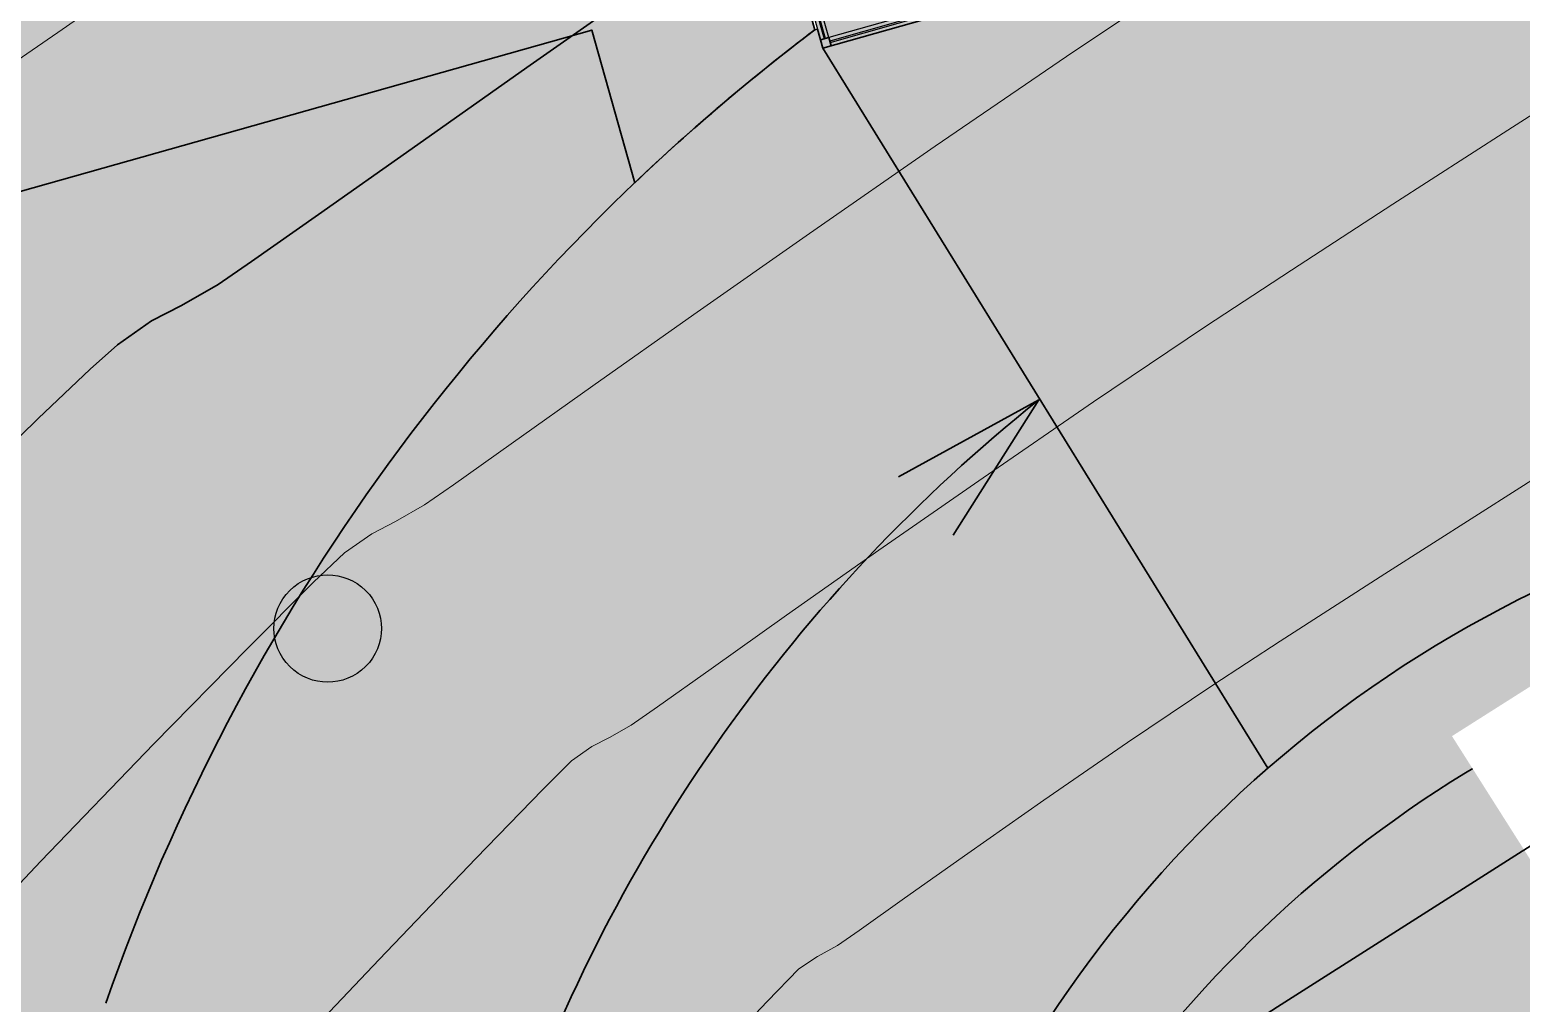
# Model space of a CAD drawing. Header units: millimetres. Extents: x 474337 to 1180020, y 4124662 to 4776603.
# Drawn here: x 779724 to 790137, y 4415351 to 4422147 of the extents above; entities that cross this region are included whole.
import ezdxf

# ---------------------------------------------------------------- set-up
doc = ezdxf.new("R2010")
doc.units = ezdxf.units.MM
for name, color, linetype in [('(031) Горизонтали', 42, 'Continuous'), ('(038) Деревья', 7, 'Continuous'), ('A_Windows', 160, 'Continuous')]:
    doc.layers.add(name, color=color, linetype=linetype)
doc.layers.add('(032) Горизонтали утолщенные', color=32, linetype='Continuous', lineweight=30)

# ---------------------------------------------------------------- blocks, each defined once
blk = doc.blocks.new('d')
at = {"layer": '(038) Деревья'}
blk.add_ellipse((0, 0), major_axis=(0.2651650429449621, 0.2651650429449621), ratio=0.9999999999999488, start_param=5.497787143782112, end_param=11.7809724509617, dxfattribs=at)
blk = doc.blocks.new('*U94')
at = {"color": 7, "lineweight": 30}
for points in [[(0, 60), (60, 60), (60, 0), (0, 0)], [(1059.999999999946, 60), (999.9999999999463, 60), (999.9999999999463, 0), (1059.999999999946, 0)]]:
    blk.add_lwpolyline(points, close=True, dxfattribs=at)
at = {"color": 4, "lineweight": 25}
for points in [[(60, 60), (999.9999999999463, 60), (999.9999999999463, 0), (60, 0)], [(60, 35), (999.9999999999463, 35), (999.9999999999463, 25), (60, 25)]]:
    blk.add_lwpolyline(points, close=True, dxfattribs=at)
blk = doc.blocks.new('*U93')
at = {"color": 7, "lineweight": 30}
for points in [[(0, 60), (60, 60), (60, 0), (0, 0)], [(860.0000000001836, 60), (800.0000000001836, 60), (800.0000000001836, 0), (860.0000000001836, 0)]]:
    blk.add_lwpolyline(points, close=True, dxfattribs=at)
at = {"color": 4, "lineweight": 25}
for points in [[(60, 60), (800.0000000001836, 60), (800.0000000001836, 0), (60, 0)], [(60, 35), (800.0000000001836, 35), (800.0000000001836, 25), (60, 25)]]:
    blk.add_lwpolyline(points, close=True, dxfattribs=at)
blk = doc.blocks.new('dfgfdgf')
at = {"lineweight": 30}
h = blk.add_hatch(color=72, dxfattribs=at)
h.dxf.hatch_style = 1
edge = h.paths.add_edge_path()
edge.add_arc((3364347.868700321, -546961.4192233712), 200.0000000000607, 162.5755143917512, 325.2910676832906)
edge.add_arc((3371975.572315874, -551175.9528081203), 8515.637559116889, 100.14538592167929, 151.2137245904884, ccw=False)
edge.add_line((3370475.572315875, -542793.4661222827), (3370475.572315875, -541893.4661222824))
edge.add_arc((3371975.572315874, -550275.9528081203), 8515.637559117113, 100.1453859216792, 156.655296960517)
edge = h.paths.add_edge_path()
edge.add_arc((3379603.275933755, -546961.4192243892), 199.9999999999229, 214.7089279981038, 377.4244807700362)
edge.add_arc((3371975.572315875, -550275.9528081215), 8515.63755911804, 23.34470291396872, 79.85461407831897)
edge.add_line((3373475.572315874, -541893.4661222823), (3373475.572315875, -542793.4661222827))
edge.add_arc((3371975.572315873, -551175.9528081222), 8515.637559119128, 28.786275496856774, 79.85461407830729, ccw=False)
for p, q in [((3368338.32574992, -542576.1787558055), (3366715.572316141, -536893.4934484978)), ((3367499.927786737, -539665.6505295916), (3366409.674894814, -539917.1714745912, 13.30600000009872)), ((3367499.927786737, -539665.6505295916), (3366667.023017074, -540412.7675209597, 13.30600000009872))]:
    blk.add_line(p, q, dxfattribs=at)
at = {"lineweight": 35, "elevation": 13.30600000009872}
blk.add_lwpolyline([(3364157.046211329, -546901.5295106074, 0.8594948242187794), (3364512.279756588, -547075.3007608537, -0.2265903704825125), (3370475.572315875, -542793.4661222827), (3370475.572315875, -541893.4661222824, 0.2516925351590766)], format="xyb", close=True, dxfattribs=at)
at = {"lineweight": 30}
for radius, start in [(14515.63755911775, 111.330408152306), (11515.63755911786, 112.8710212635426)]:
    blk.add_arc((3371975.572315875, -550275.952808121), radius, start, 144.9999999980251, dxfattribs=at)
at = {"layer": 'A_Windows', "color": 5, "lineweight": 30, "xscale": -1}
for name, p, rotation in [('*U94', (3366715.572316141, -536893.4934484977), 269.9999999999999), ('*U93', (3367575.572316141, -536893.4929686757), 359.9999846070635)]:
    blk.add_blockref(name, p, dxfattribs=dict(at, rotation=rotation))

msp = doc.modelspace()

# ---------------------------------------------------------------- hatches: boundary and pattern name
at = {"lineweight": 30, "true_color": 0xababab}
h = msp.add_hatch(color=253, dxfattribs=at)
h.dxf.hatch_style = 1
edge = h.paths.add_edge_path()
edge.add_arc((846629.836135745, 4561555.356798172), 73174.58146534643, 338.9505508151999, 346.75819692914587, ccw=False)
edge.add_line((914921.5355142355, 4535272.983073235), (911662.781909342, 4528010.829139614))
edge.add_arc((846807.6606544256, 4561434.598735809), 72961.1891831139, 318.9050352263449, 332.7352083963292, ccw=False)
edge.add_arc((899641.5304419994, 4515567.537882805), 3000.000071974724, 224.5229028050149, 315.81354533956585, ccw=False)
edge.add_line((897502.6197361946, 4513463.954885483), (864463.2606305934, 4551253.83884668))
edge.add_line((864463.2606304884, 4551253.83884716), (860836.1740353894, 4549325.282693646))
edge.add_line((860836.17403543, 4549325.282692909), (895608.1821743059, 4509553.622821155))
edge.add_arc((893204.6449663639, 4507758.348778725), 2999.999999596411, -36.07240069309512, 36.75715684402178, ccw=False)
edge.add_line((895629.4657819271, 4505991.927535057), (866171.0347617475, 4470217.976931001))
edge.add_arc((864010.0330699682, 4472298.859363556), 3000.000001216607, 225.8075103472493, 316.08205447284644, ccw=False)
edge.add_line((861918.8196970224, 4470147.853404045), (818734.4664687028, 4519541.417327482))
edge.add_line((818734.466468811, 4519541.417327881), (818451.960183581, 4519192.551120362))
edge.add_line((818451.9601835012, 4519192.551119804), (816393.9033754627, 4516141.356422243))
edge.add_line((816393.9033755064, 4516141.356422424), (860070.5467546568, 4466184.718996144))
edge.add_arc((857596.091668725, 4464488.52553463), 3000.000038356566, -32.43441554651628, 34.42992072805919, ccw=False)
edge.add_line((860128.1094639301, 4462879.523945808), (845305.1774940859, 4444878.740547396))
edge.add_arc((842989.3083404303, 4446785.767046928), 3000.000001100536, 225.0000000282989, 320.52989696763757, ccw=False)
edge.add_line((840867.9879971743, 4444664.446702003), (817571.1031325739, 4467961.331555894))
edge.add_arc((816156.8895699978, 4466547.117991447), 2000.000001460245, 45.00000003301535, 105.7637608969873)
edge.add_line((815613.5463740826, 4468471.898024559), (810445.659532253, 4467013.063190189))
edge.add_line((810445.6595321894, 4467013.06319046), (808272.2867438751, 4474712.183323501))
edge.add_line((808272.2867438793, 4474712.18332386), (794798.8265071004, 4470908.780943844))
edge.add_line((794798.8265070915, 4470908.780943871), (796972.1992958714, 4463209.660809899))
edge.add_line((796972.1992958784, 4463209.660809517), (797662.9177138527, 4464443.722423173))
edge.add_line((797662.9177138805, 4464443.722423553), (796032.8881217135, 4470218.062525895))
edge.add_line((796032.8881217241, 4470218.062525749), (807581.5683264071, 4473478.121709152))
edge.add_line((807581.568326354, 4473478.12170887), (809211.597918521, 4467703.781606528))
edge.add_line((809211.5979185104, 4467703.781606674), (797662.9177138275, 4464443.722423271))
edge.add_line((797662.9177138805, 4464443.722423553), (796972.1992959062, 4463209.660809898))
edge.add_line((796972.1992958784, 4463209.660809517), (752899.1419329583, 4450768.345183023))
edge.add_line((752899.1419329643, 4450768.345183372), (744212.5341280454, 4442081.737373797))
edge.add_line((744212.5341280699, 4442081.737373352), (810150.9090904307, 4460695.379897933))
edge.add_line((810150.9090903997, 4460695.379898071), (811101.7596837739, 4457327.014846909))
edge.add_line((811101.7596838474, 4457327.014846802), (813026.5397159434, 4457870.358044346))
edge.add_line((813026.5397158861, 4457870.358044624), (812075.6891229777, 4461238.723095787))
edge.add_line((812075.6891230345, 4461238.723095894), (813858.2449784627, 4461741.918048268))
edge.add_arc((814401.5881743431, 4459817.138015747), 2000.00000057361, 45.000000021224196, 105.76376090423571, ccw=False)
edge.add_line((815815.8017365932, 4461231.351578712), (837446.8558821728, 4439600.297443145))
edge.add_arc((835325.5355364084, 4437478.977098465), 3000.000002190367, -39.47010297663411, 44.999999982706186, ccw=False)
edge.add_line((837641.4046924114, 4435571.950600624), (825729.0375211418, 4421105.720730909))
edge.add_line((825729.0375211239, 4421105.720731735), (817128.3030057028, 4418677.832595424))
edge.add_line((817128.3030056953, 4418677.832594872), (813750.7066884334, 4430642.885232852))
edge.add_line((813750.7066884041, 4430642.885232925), (813489.1069698159, 4430465.321429659))
edge.add_line((813489.1069698334, 4430465.321430206), (810216.9809155031, 4429541.637995498))
edge.add_line((810216.9809155464, 4429541.637994766), (809782.3063582561, 4431081.462020443))
edge.add_line((809782.3063582182, 4431081.462020874), (794846.0133120406, 4426865.118816461))
edge.add_line((794846.0133121014, 4426865.118816376), (795367.9399551856, 4425016.206402247))
edge.add_arc((793959.8716232777, 4410569.023974419), 14515.63765495629, 77.91868083669522, 84.43335273191252, ccw=False)
edge.add_line((796997.9910029173, 4424763.162453651), (796697.1057330389, 4425829.041189487))
edge.add_line((796697.105733037, 4425829.041189194), (809901.1399262099, 4429556.222571601))
edge.add_line((809901.1399261951, 4429556.222571373), (813076.575950108, 4418307.317844183))
edge.add_arc((813584.3885580301, 4435581.677010536), 17281.82161263958, 232.8227990037179, 268.31616663481145, ccw=False)
edge.add_arc((793959.8716409206, 4410569.024068832), 14515.63755959326, 50.76376092120241, 84.43335276632763)
edge.add_line((795367.9399548769, 4425016.206401825), (795348.9945389073, 4425009.7017814))
edge.add_line((795348.9945389032, 4425009.701782227), (795386.4090035364, 4424877.161952059))
edge.add_line((795386.4090036154, 4424877.161952019), (792249.0173586782, 4423991.51322555))
edge.add_line((792249.0173586607, 4423991.513225555), (792240.8672183716, 4424020.384927585))
edge.add_line((792240.8672183752, 4424020.384926796), (788391.3071402134, 4422933.698529845))
edge.add_line((788391.3071402311, 4422933.698530197), (788399.457295887, 4422904.826831893))
edge.add_line((788399.4572958946, 4422904.826831818), (785262.0660369906, 4422019.176737236))
edge.add_line((785262.0660369396, 4422019.176737785), (785224.3491876989, 4422152.787757483))
edge.add_line((785224.3491877317, 4422152.78775692), (785205.1013873875, 4422147.354324162))
edge.add_arc((793959.8716299534, 4410569.024077415), 14515.63754360942, 127.0941690598487, 160.7637609408971)
edge.add_arc((764152.7625566721, 4421627.786518097), 17281.90888694442, 303.21142345759625, 338.7045926006981, ccw=False)
edge.add_line((773618.5832738876, 4407168.788871765), (770443.0809992957, 4418417.928729034))
edge.add_line((770443.0809992552, 4418417.928729057), (783647.0946055426, 4422145.18321563))
edge.add_line((783647.0946055651, 4422145.183216095), (783947.9823876861, 4421079.295582403))
edge.add_arc((793959.8715996742, 4410569.024112701), 14515.63749698934, 127.0941690480702, 133.6088410125349, ccw=False)
edge.add_line((785205.10138762, 4422147.354324341), (784683.1741352179, 4423996.266566175))
edge.add_line((784683.1741352081, 4423996.266566277), (760700.4155488942, 4417226.210509612))
edge.add_line((760700.4155489206, 4417226.2105093), (759885.4007535356, 4420113.380556745))
edge.add_line((759885.4007534981, 4420113.38055706), (757960.6207223334, 4419570.037360447))
edge.add_line((757960.6207222939, 4419570.037360191), (756221.9224931325, 4425729.333462899))
edge.add_line((756221.9224931002, 4425729.333462715), (758146.7025247305, 4426272.676658397))
edge.add_line((758146.7025247812, 4426272.67665863), (756625.3415737994, 4431662.060747568))
edge.add_line((756625.3415738344, 4431662.060747147), (754700.5615426698, 4431118.717550534))
edge.add_line((754700.5615426302, 4431118.717551231), (752961.8633139345, 4437278.013653007))
edge.add_line((752961.8633139133, 4437278.013652802), (754886.6433460093, 4437821.356849414))
edge.add_line((754886.6433460712, 4437821.35684967), (754343.3045867448, 4439746.13813393))
edge.add_line((754343.3045867682, 4439746.138134003), (757759.7644544352, 4440710.72789183))
edge.add_line((757759.7644543648, 4440710.727891922), (757039.8772163823, 4443260.910877016))
edge.add_line((757039.8772163391, 4443260.910876274), (762429.2613043452, 4444782.271827722))
edge.add_line((762429.2613043785, 4444782.271827698), (763149.1910409384, 4442231.938284996))
edge.add_line((763149.1910409927, 4442231.938284874), (812471.6571080438, 4456155.101415494))
edge.add_line((812471.6571080685, 4456155.101415634), (813245.9360980471, 4453412.318104862))
edge.add_line((813245.9360979795, 4453412.318104744), (815796.2484256187, 4454132.241852434))
edge.add_line((815796.2484256029, 4454132.24185276), (816556.9288999296, 4451437.54980736))
edge.add_line((816556.9289000034, 4451437.549807549), (816845.6459053999, 4451519.051287739))
edge.add_line((816845.6459053755, 4451519.051287651), (817484.080441653, 4449257.412504775))
edge.add_line((817484.0804415941, 4449257.41250515), (816569.8099260575, 4448999.324485478))
edge.add_line((816569.8099261522, 4448999.324484825), (818308.5081553136, 4442840.028383981))
edge.add_line((818308.5081552267, 4442840.028384209), (816383.7281231307, 4442296.685187596))
edge.add_line((816383.728123188, 4442296.68518734), (818828.7725074805, 4433635.175044072))
edge.add_line((818828.7725074291, 4433635.17504406), (813054.4324120726, 4432005.145455153))
edge.add_line((813054.4324121475, 4432005.14545536), (813489.1069699035, 4430465.321429684))
edge.add_line((813489.1069698334, 4430465.321430206), (813750.7066884215, 4430642.885233473))
edge.add_line((813750.7066884041, 4430642.885232925), (822604.7694973823, 4433142.475773184))
edge.add_line((822604.7694973946, 4433142.475772858), (815432.5147614586, 4458549.537041891))
edge.add_line((815432.5147614479, 4458549.537042618), (811101.7596837605, 4457327.014847212))
edge.add_line((811101.7596838474, 4457327.014846802), (764185.2686670445, 4444083.030706593))
edge.add_line((764185.2686669827, 4444083.030706406), (763600.4533250143, 4446151.965596809))
edge.add_line((763600.4533250332, 4446151.965597153), (749983.3337610777, 4442308.009844785))
edge.add_line((749983.333761096, 4442308.00984478), (757739.5102945947, 4414831.943501806))
edge.add_line((757739.5102945566, 4414831.943501472), (766593.5096618411, 4417331.282277299))
edge.add_line((766593.5096617937, 4417331.282278061), (769971.1922595729, 4405365.924230537))
edge.add_line((769971.1922596693, 4405365.924229622), (755467.4007320005, 4401266.301616879))
edge.add_arc((757861.2017925978, 4391957.698001862), 9611.4715202664, 104.4216976221734, 160.5834891967729)
edge.add_line((748796.3644478321, 4395152.867588997), (732353.8049228842, 4346128.604709934))
edge.add_arc((729464.8042019606, 4346937.106375694), 3000.000018294917, 217.1299658179824, 344.365450936189, ccw=False)
edge.add_line((727072.999165535, 4345126.23123455), (704536.1042339148, 4370903.56673814))
edge.add_line((704536.1042339802, 4370903.566738129), (709805.9920599383, 4375510.982746642))
edge.add_line((709805.9920599461, 4375510.982747078), (707173.1829106609, 4378522.347219121))
edge.add_line((707173.1829105616, 4378522.347219467), (703408.9773215561, 4375231.335784549))
edge.add_line((703408.9773216248, 4375231.335783958), (700483.9001798346, 4378576.991655451))
edge.add_line((700483.900179863, 4378576.99165535), (694461.1712350794, 4373311.373355382))
edge.add_line((694461.1712349653, 4373311.373355865), (698147.1040456642, 4369095.463093515))
edge.add_line((698147.1040457487, 4369095.463093758), (692877.2162145519, 4364488.047079656))
edge.add_line((692877.2162145376, 4364488.047079086), (695510.0253630079, 4361476.682609838))
edge.add_line((695510.0253629684, 4361476.682609558), (702285.5954245985, 4367400.503187941))
edge.add_line((702285.5954246521, 4367400.503188133), (726649.9910224972, 4339532.902031486))
edge.add_arc((724260.6353793144, 4337718.796298027), 3000.000000146127, -25.606646834488174, 37.20739467103198, ccw=False)
edge.add_line((726965.982562542, 4336422.225198746), (703050.6467248865, 4296774.707952359))
edge.add_arc((700607.6121776104, 4298515.851884842), 2999.999998878979, 284.0040394591403, 324.52263350222825, ccw=False)
edge.add_arc((702313.5846486092, 4289685.590431213), 6000.000060335309, 99.4004431171831, 114.7491734207396)
edge.add_arc((698821.441572547, 4297969.813613892), 3000.000000314765, 225.2665573460196, 289.07189939671815, ccw=False)
edge.add_line((696710.0131756067, 4295838.647236824), (659800.0893315563, 4338055.620425303))
edge.add_line((659800.0893316269, 4338055.620425224), (662811.4538089081, 4340688.429578002))
edge.add_line((662811.4538089037, 4340688.429577827), (658354.3781810004, 4345786.360506425))
edge.add_line((658354.3781809807, 4345786.360506058), (652331.6492286301, 4340520.742204227))
edge.add_line((652331.6492285728, 4340520.742204666), (696718.1409796264, 4289752.191714651))
edge.add_arc((694232.3958913088, 4287990.448950768), 3046.746824295164, -22.660432047867516, 35.326661437649705, ccw=False)
edge.add_line((697043.9471828938, 4286816.632293701), (694122.9196431845, 4282038.052569769))
edge.add_line((694122.9196431637, 4282038.052569389), (683635.9812352487, 4279308.354503772))
edge.add_line((683635.9812352657, 4279308.354504585), (676830.9812361562, 4275960.354503485))
edge.add_line((676830.9812361002, 4275960.354502678), (665092.9812368888, 4272980.354499493))
edge.add_line((665092.9812369347, 4272980.354499817), (665246.9812374943, 4271892.354501246))
edge.add_line((665246.9812374115, 4271892.354501724), (652755.9812381881, 4270586.354498157))
edge.add_line((652755.981238246, 4270586.35449791), (647042.5930808096, 4269814.532547361))
edge.add_line((647042.593080759, 4269814.532546997), (646666.7726358692, 4270702.842920741))
edge.add_line((646666.7726359367, 4270702.842921257), (639481.3538295662, 4269737.308504316))
edge.add_line((639481.3538295031, 4269737.308504105), (640339.9827348654, 4263754.852383554))
edge.add_line((640339.9827349186, 4263754.852383614), (648546.6328121311, 4264617.406064845))
edge.add_line((648546.6328121424, 4264617.406064987), (669846.362416951, 4269534.836115567))
edge.add_line((669846.3624169827, 4269534.836114883), (686294.7150385445, 4271846.501325713))
edge.add_line((686294.715038538, 4271846.501326561), (694952.8331140679, 4272300.254069633))
edge.add_line((694952.833114028, 4272300.254069328), (703359.4976441524, 4278482.028882895))
edge.add_arc((704875.6947108507, 4281070.68616581), 3000.000012481331, 110.7791980716265, 239.64215620920112, ccw=False)
edge.add_arc((702313.5846375227, 4289685.590488434), 5999.99999641433, 284.4558892968715, 323.9165894162985)
edge.add_arc((709489.8126077652, 4284258.713890076), 2999.999998958451, 104.10846216476341, 140.8735427401851, ccw=False)
edge.add_line((708758.5378518105, 4287168.221962929), (730308.9668253856, 4291510.354514443))
edge.add_line((730308.966825366, 4291510.354515076), (737601.9812319224, 4291510.354516938))
edge.add_line((737601.9812319279, 4291510.354516983), (745207.4731778883, 4292081.658135113))
edge.add_line((745207.4731779099, 4292081.65813446), (744853.2599211783, 4300532.731495864))
edge.add_line((744853.2599210739, 4300532.731495857), (748184.1195890991, 4300781.567404102))
edge.add_line((748184.1195892096, 4300781.567404747), (748139.4204217269, 4301379.900075253))
edge.add_line((748139.4204217196, 4301379.900074959), (752527.1933374063, 4301707.693969288))
edge.add_line((752527.1933373213, 4301707.693968773), (752229.1988877086, 4305696.578439124))
edge.add_line((752229.1988877058, 4305696.578439713), (757215.1852941785, 4306069.062598431))
edge.add_line((757215.1852942705, 4306069.062598228), (756160.7195554666, 4320183.895994825))
edge.add_line((756160.719555378, 4320183.89599514), (753169.1457428773, 4319960.964286003))
edge.add_line((753169.1457428932, 4319960.964285851), (751692.2787339664, 4319595.2012754))
edge.add_line((751692.2787339687, 4319595.201274872), (751785.0295063352, 4318353.660983548))
edge.add_line((751785.0295063257, 4318353.660984039), (754776.6151047136, 4318576.593395393))
edge.add_line((754776.6151047945, 4318576.593395233), (755559.5540948234, 4308096.353975231))
edge.add_line((755559.5540947914, 4308096.353975296), (752565.9486975548, 4307872.713055637))
edge.add_line((752565.948697567, 4307872.713055611), (752616.0615279246, 4307229.659421531))
edge.add_line((752616.0615278482, 4307229.659421921), (750621.6192933711, 4307080.662196125))
edge.add_line((750621.6192934513, 4307080.662196159), (750919.6137429476, 4303091.77772674))
edge.add_line((750919.6137429476, 4303091.777726173), (746531.840827028, 4302763.983831844))
edge.add_line((746531.8408269882, 4302763.983832359), (746576.5399947037, 4302165.651158128))
edge.add_line((746576.5399947166, 4302165.651157379), (743983.7650897334, 4301971.954766545))
edge.add_line((743983.7650897503, 4301971.954767227), (743939.0659220348, 4302570.287440527))
edge.add_line((743939.0659220219, 4302570.2874403), (739551.2930061023, 4302242.49354504))
edge.add_line((739551.2930060625, 4302242.493544579), (739253.2985564498, 4306231.378013998))
edge.add_line((739253.298556447, 4306231.378014565), (737258.8563218535, 4306082.380790631))
edge.add_line((737258.8563219309, 4306082.38079071), (736335.0735281431, 4318447.922644422))
edge.add_line((736335.0735280514, 4318447.922644615), (742318.4002315992, 4318894.914319209))
edge.add_line((742318.4002315998, 4318894.914319038), (742281.1509255001, 4319393.524877017))
edge.add_line((742281.1509255171, 4319393.524876595), (742904.7070951867, 4320442.895022932))
edge.add_line((742904.7070952654, 4320442.895023346), (744899.1493297425, 4320591.89224821))
edge.add_line((744899.1493296623, 4320591.892248154), (745671.7027241965, 4319646.820159781))
edge.add_line((745671.7027242184, 4319646.820159912), (745708.9520305509, 4319148.209601002))
edge.add_line((745708.9520305395, 4319148.209600449), (751692.278733971, 4319595.201275042))
edge.add_line((751692.2787339687, 4319595.201274872), (753169.1457428955, 4319960.964285322))
edge.add_line((753169.1457428932, 4319960.964285851), (753076.4318101554, 4321202.786048002))
edge.add_line((753076.4318101406, 4321202.786047935), (746725.044583654, 4320728.297967465))
edge.add_line((746725.0445836782, 4320728.297966957), (745566.2144921097, 4322145.906098586))
edge.add_line((745566.2144920826, 4322145.906099319), (742014.1460950952, 4321880.544523914))
edge.add_line((742014.1460951567, 4321880.544523239), (741078.8118412343, 4320306.489304199))
edge.add_line((741078.8118412495, 4320306.489304543), (734727.4939336842, 4319832.006401294))
edge.add_line((734727.4939336777, 4319832.006401062), (736178.4058241332, 4300410.436906893))
edge.add_line((736178.4058240652, 4300410.436906815), (731830.4968299633, 4300019.685191073))
edge.add_line((731830.4968299866, 4300019.685191154), (732177.9812309416, 4296180.354514283))
edge.add_line((732177.9812309742, 4296180.354514122), (712867.7910160928, 4292076.56962149))
edge.add_arc((712517.7915008068, 4295056.083063126), 3000.000001114515, 152.4554714578508, 276.6997558529216, ccw=False)
edge.add_line((709857.8363749981, 4296443.396558762), (728946.9955969623, 4328089.942299879))
edge.add_line((728946.9955970049, 4328089.942299843), (737247.9950543325, 4341851.572968823))
edge.add_line((737247.9950543642, 4341851.572968483), (754627.8365228031, 4393185.635636021))
edge.add_arc((757550.9506118298, 4392510.799355507), 2999.99999730747, 103.38572559729408, 167.0003308970466, ccw=False)
edge.add_line((756856.4339821339, 4395429.300107002), (776554.5158378948, 4400989.835506142))
edge.add_line((776554.5158379078, 4400989.835505486), (778607.553352314, 4401569.383376379))
edge.add_line((778607.5533522367, 4401569.383376122), (785072.6975153468, 4403394.406380872))
edge.add_arc((793330.2587265968, 4412799.36354351), 12515.61170604976, 228.716836975572, 342.8107512267703)
edge.add_line((805286.8460329771, 4409100.639930725), (811750.8172570046, 4410925.34443992))
edge.add_line((811750.8172569275, 4410925.34444046), (813805.041942655, 4411505.22930577))
edge.add_line((813805.0419427156, 4411505.229305267), (828712.0212379795, 4415713.303086061))
edge.add_arc((829328.4898974895, 4412777.32524395), 2999.999916753252, 38.62111536410282, 101.85815885576392, ccw=False)
edge.add_line((831672.3613306284, 4414649.82790184), (881499.485681918, 4357658.36993302))
edge.add_arc((879137.8207098246, 4355808.359531403), 2999.999988285537, -88.48430446588247, 38.07337586944709, ccw=False)
edge.add_line((879217.1730861664, 4352809.409193039), (891486.1578323586, 4356908.1975205))
edge.add_arc((889488.6649961472, 4359146.50544548), 2999.999999535732, 217.5619088655428, 311.7461048801519, ccw=False)
edge.add_line((887110.5796895027, 4357317.650538445), (833941.0278462501, 4418132.122944415))
edge.add_arc((836367.712256074, 4419895.983138084), 3000.000001539902, 146.8800720007045, 216.0119092050458, ccw=False)
edge.add_line((833855.1260750294, 4421535.163022041), (863339.458676602, 4457340.568182718))
edge.add_arc((865574.0572890043, 4455338.926596642), 2999.999999171883, 44.31671567356369, 138.1476081817898, ccw=False)
edge.add_line((867720.5241237879, 4457434.79875946), (923483.439473246, 4393654.079167482))
edge.add_line((923483.4394731522, 4393654.079167366), (925932.4015855296, 4396930.155030584))
edge.add_line((925932.4015855789, 4396930.155031204), (869568.4776333647, 4461398.29852946))
edge.add_arc((871998.3035340309, 4463157.828606606), 3000.00000028163, 145.9955062346171, 215.9097381949074, ccw=False)
edge.add_line((869511.3223985434, 4464835.602378845), (899024.8096080252, 4500676.412529948))
edge.add_arc((901197.860548377, 4498608.116253853), 2999.999979104825, 44.04029251593141, 136.4148287936236, ccw=False)
edge.add_line((903354.413872242, 4500693.608434677), (933898.6518299404, 4465757.6036374))
edge.add_arc((931511.482101202, 4463940.622440338), 2999.999996938083, 0.9578969234652277, 37.27637870382148, ccw=False)
edge.add_line((934511.0628479719, 4463990.77546978), (931120.2520251999, 4398982.790034633))
edge.add_arc((928120.252025485, 4398982.79003334), 2999.99999971129, -136.82635922161808, 1.7786874195735436e-08, ccw=False)
edge.add_line((925932.4015865326, 4396930.155031204), (923483.4394731075, 4393654.079168918))
edge.add_arc((921083.2871892452, 4391854.282233238), 2999.999998853939, -38.30585239338188, 36.865049999559005, ccw=False)
edge.add_line((923437.426368475, 4389994.704668999), (891486.1578321, 4356908.197520575))
edge.add_line((891486.1578321457, 4356908.197520256), (879217.1730861863, 4352809.409192795))
edge.add_line((879217.1730861664, 4352809.409193039), (814887.8821166704, 4352573.935746496))
edge.add_line((814887.8821166754, 4352573.935746193), (813746.3703705965, 4353710.939106488))
edge.add_line((813746.3703705072, 4353710.939106941), (817312.2837280963, 4357290.991831914))
edge.add_line((817312.2837281227, 4357290.991831779), (816782.4331643997, 4359167.974534618))
edge.add_line((816782.4331644773, 4359167.974534988), (812541.9127011148, 4354910.639787716))
edge.add_line((812541.9127010107, 4354910.639787674), (810569.2516901265, 4356875.509801866))
edge.add_line((810569.2516901493, 4356875.509801865), (808966.935045205, 4356777.747386681))
edge.add_line((808966.9350452423, 4356777.747385979), (813193.6840731264, 4352567.734237682))
edge.add_line((813193.6840730906, 4352567.734237671), (796664.0077327617, 4352507.228365079))
edge.add_arc((796894.3777139187, 4343510.17719841), 9000.000001791264, 91.46674104448601, 154.1763307268968)
edge.add_line((788793.1276330948, 4347430.60410881), (783939.8813047643, 4335881.111605509))
edge.add_line((783939.8813047409, 4335881.111605644), (772510.8511686322, 4291780.358070949))
edge.add_arc((728781.4852718115, 4294252.868000984), 43799.20943462571, 325.13480715570495, 356.7638746351333, ccw=False)
edge.add_line((764718.7060773373, 4269215.158283234), (758525.6809108182, 4257900.772708202))
edge.add_line((758525.6809108257, 4257900.772708893), (750512.7341125088, 4251708.595597725))
edge.add_line((750512.7341125011, 4251708.595597267), (749939.9812404956, 4251152.354518975))
edge.add_line((749939.9812405109, 4251152.35451889), (747139.9812407494, 4251095.35451793))
edge.add_line((747139.9812407494, 4251095.354517937), (741077.8229081903, 4252609.366850914))
edge.add_line((741077.8229081631, 4252609.366850853), (738521.1358437418, 4253543.747254555))
edge.add_line((738521.1358437538, 4253543.747255325), (734560.9812396609, 4255492.35451565))
edge.add_line((734560.9812396765, 4255492.354515076), (728742.9755457084, 4260607.602961333))
edge.add_line((728742.975545764, 4260607.60296154), (731892.7521157386, 4264482.529117833))
edge.add_line((731892.7521157265, 4264482.529117584), (726481.3903083357, 4268647.251031143))
edge.add_line((726481.3903082609, 4268647.251030922), (726180.9812361877, 4268299.354512743))
edge.add_line((726180.9812362194, 4268299.354513168), (714481.7965677213, 4278401.614879994))
edge.add_line((714481.7965676785, 4278401.614879608), (710243.9812365554, 4275551.354508319))
edge.add_line((710243.981236577, 4275551.3545084), (703359.4976445863, 4278482.02888338))
edge.add_line((703359.4976446629, 4278482.028883934), (694952.8331140728, 4272300.254069436))
edge.add_line((694952.833114028, 4272300.254069328), (698655.0302614924, 4271845.681419664))
edge.add_line((698655.0302615166, 4271845.681419373), (700577.2028213716, 4271258.014293175))
edge.add_line((700577.2028213739, 4271258.014293671), (705283.3134919832, 4268755.730865853))
edge.add_line((705283.3134919405, 4268755.730865479), (725662.4515836056, 4253949.420362942))
edge.add_line((725662.4515836239, 4253949.420363426), (730038.5657498841, 4249089.253206612))
edge.add_line((730038.5657498837, 4249089.253206253), (733169.2169500155, 4246730.138315379))
edge.add_line((733169.2169500589, 4246730.138315201), (742011.6712608665, 4244850.616632378))
edge.add_line((742011.6712608337, 4244850.616632462), (746646.1258216791, 4244199.286521857))
edge.add_line((746646.1258217096, 4244199.286521912), (747369.676730895, 4244224.553477517))
edge.add_line((747369.6767308712, 4244224.553477287), (761633.056406873, 4255246.887130726))
edge.add_line((761633.0564068556, 4255246.887130737), (768126.2224285045, 4267109.61689506))
edge.add_arc((728781.4852901697, 4294252.867995262), 47799.20941568779, 325.3988801295304, 356.2795711231684)
edge.add_line((776479.9600598812, 4291151.26753521), (787739.4730238419, 4334597.911758627))
edge.add_line((787739.4730238914, 4334597.911759377), (792433.7931413931, 4345769.200282061))
edge.add_arc((796894.3777127266, 4343510.17719841), 5000.000000950892, 91.89621580512028, 153.1404746458931, ccw=False)
edge.add_line((796728.9318728447, 4348507.439216614), (889261.3820637291, 4348846.148610123))
edge.add_line((889261.3820637465, 4348846.148610115), (934962.2574420404, 4396170.790451629))
edge.add_line((934962.2574421167, 4396170.790452003), (940610.8525031647, 4503952.405379433))
edge.add_arc((933610.8537609577, 4503956.601325989), 6999.999999687526, 359.9656557104764, 395.1614899740641)
edge.add_line((939333.5788058043, 4507987.782052994), (937695.7119178723, 4510161.304823359))
edge.add_line((937695.7119178772, 4510161.304822922), (941688.889465388, 4513170.379941095))
edge.add_line((941688.8894654512, 4513170.379940987), (934467.1091860508, 4522754.006059296))
edge.add_line((934467.1091860533, 4522754.006059647), (930473.9316365634, 4519744.930940542))
edge.add_line((930473.9316365719, 4519744.930940628), (926902.6475285416, 4524484.185022161))
edge.add_line((926902.6475285292, 4524484.185022354), (922525.343185104, 4523646.50352306))
edge.add_line((922525.3431850672, 4523646.503522873), (936092.3465370327, 4505642.481985718))
edge.add_arc((933610.8537566662, 4503956.601324081), 3000.000004177, 1.5307886718787813, 34.191468695170784, ccw=False)
edge.add_line((936609.7831032276, 4504036.743696213), (935234.409446741, 4477793.050844145))
edge.add_arc((932269.4059487581, 4478249.947172165), 2999.999999630231, 224.1493101785246, 351.23983242366205, ccw=False)
edge.add_line((930116.8246130943, 4476160.355443954), (905224.7325149596, 4504631.527327291))
edge.add_arc((907636.527510643, 4506415.692388535), 3000.000011078941, 141.5211819165738, 216.4927941841398, ccw=False)
edge.add_line((905288.0127710104, 4508282.368201256), (917988.6250798134, 4523705.833121341))
edge.add_arc((920231.313912034, 4521713.260138512), 3000.000048267812, 40.121787214787275, 138.3797102431649, ccw=False)
edge.add_line((922525.3431850672, 4523646.503522873), (926902.647528376, 4524484.185022167))
edge.add_arc((929486.0107579231, 4526009.38482666), 3000.000003239862, 136.9753755074314, 210.5573088240432, ccw=False)
edge.add_arc((922274.847389698, 4533630.357036591), 7500.000015363585, 311.994883191049, 332.1854545281217)
edge.add_line((928908.3165043592, 4530130.773099899), (917858.854659955, 4544793.904214653))
at = {"lineweight": 30}
h = msp.add_hatch(color=21, dxfattribs=at)
h.dxf.hatch_style = 1
h.paths.add_polyline_path([(816383.7281227112, 4442296.685186386), (818308.5081547499, 4442840.028383255), (816569.8099265099, 4448999.324485779), (817484.0804415941, 4449257.412506104), (816845.6459048986, 4451519.051287651), (816556.9289008379, 4451437.549807549), (815796.2484256029, 4454132.241850853), (815651.8899234533, 4454091.491112709), (815679.0570830107, 4453995.252110481), (813273.0820434093, 4453316.073114395), (812471.6571084261, 4456155.101415634), (763149.1910409927, 4442231.938284874), (762429.261305809, 4444782.271826744), (757039.8772163391, 4443260.910876274), (757080.6279555559, 4443116.552373886), (757176.8669580221, 4443143.719534874), (757856.0459530354, 4440737.744493484), (754343.3001494408, 4439746.136880875), (754886.6433460712, 4437821.35684967), (752961.8633139133, 4437278.013652802), (754700.561543107, 4431118.717550278), (756625.3415743113, 4431662.060747147), (758146.7025247812, 4426272.676656723), (756221.9224927425, 4425729.333461761), (757960.6207227707, 4419570.037360191), (759885.4007534981, 4420113.380556107), (760700.4155489206, 4417226.210506439), (784683.1747447252, 4423996.266736984), (785262.0656485558, 4422019.17736721), (795386.4088107347, 4424877.162635803), (794846.0133129358, 4426865.118815422), (809782.3063577414, 4431081.462018967), (810216.9809160233, 4429541.637993813), (813489.1069688797, 4430465.321430206), (813054.4324125051, 4432005.145454407), (818828.7725069523, 4433635.175043106)])
h = msp.add_hatch(color=74, dxfattribs=at)
h.dxf.hatch_style = 1
edge = h.paths.add_edge_path()
edge.add_line((783947.9823876619, 4421079.295581818), (783647.0946057737, 4422145.18321644))
edge.add_line((783647.0946055651, 4422145.183216095), (770443.0809990448, 4418417.928728591))
edge.add_line((770443.0809992552, 4418417.928729057), (773618.583431357, 4407168.788975165))
edge.add_arc((764152.7625610828, 4421627.786514282), 17281.90888190914, 303.2114240767306, 338.7045926043969)
edge.add_arc((793959.8716425896, 4410569.024068832), 14515.63755874823, 133.6088410159001, 160.7637609241382, ccw=False)

# ---------------------------------------------------------------- linework, layer by layer
at = {"layer": '(031) Горизонтали', "color": 42, "linetype": 'Continuous', "lineweight": 0, "elevation": 1472990.499972535}
msp.add_lwpolyline([(779597.725299716, 4421908.644454002), (779920.7432425022, 4422129.707379341), (780587.7155089378, 4422594.142393112), (781514.0265599489, 4423241.539764404), (782615.0608599186, 4424011.489751816), (783806.2028689384, 4424843.582622528), (785002.8370506763, 4425677.408642769), (786120.3478677273, 4426452.558073997), (787074.1197820902, 4427108.621182442), (787779.5372554064, 4427585.188232422), (788422.8004598618, 4428009.744395256), (788959.5192754269, 4428359.514473915), (789433.2227905989, 4428662.997393608), (789887.4400955439, 4428948.692094803), (790365.7002792358, 4429245.097503662)], dxfattribs=at)
at = {"layer": '(032) Горизонтали утолщенные', "color": 32, "linetype": 'Continuous', "lineweight": 30, "elevation": 1472490.499972545}
msp.add_lwpolyline([(779278.0105770826, 4418940.76587677), (779782.8116660118, 4419434.614720345), (780145.5605822802, 4419778.414163589), (780335.4365919828, 4419948.78309536), (780574.1694133282, 4420115.289438248), (780782.9855103493, 4420223.683142662), (781039.3051617146, 4420370.015981674), (781272.4507061243, 4420530.319214821), (781738.6326278448, 4420857.848588943), (782393.8470436335, 4421319.853286743), (783194.0900683403, 4421883.582490921), (784095.357822299, 4422516.285383224), (785053.6464173794, 4423185.211143494), (786024.9519729614, 4423857.608952522), (786965.2706049681, 4424500.727992058), (787830.5984301567, 4425081.817446709), (788668.0821151733, 4425634.912064552), (789379.4981337786, 4426099.805936813), (790007.7239865065, 4426504.571395874), (790595.6371737719, 4426877.280768394)], dxfattribs=at)
at = {"lineweight": 30, "elevation": 1453697.805972895}
msp.add_lwpolyline([(795386.4088107347, 4424877.162635803), (785262.0656485558, 4422019.17736721), (785224.347099185, 4422152.795156479), (785205.10138762, 4422147.354324341), (784683.1747437716, 4423996.266737938), (760700.3738130331, 4417226.358354568), (759885.4007534981, 4420113.38055706), (757960.6207222939, 4419570.037360191), (756221.9224931002, 4425729.333462715), (758146.7025247812, 4426272.67665863), (756625.3415743113, 4431662.060747147), (754700.5615426302, 4431118.717551231), (752961.8633139133, 4437278.013652802), (754886.6433460712, 4437821.35684967), (754343.3001494408, 4439746.136880875), (757759.7644543648, 4440710.727891922), (757039.8772163391, 4443260.910876274), (762429.2613043785, 4444782.271827698), (763149.1910409927, 4442231.938284874), (812471.6571080685, 4456155.101415634)], dxfattribs=at)

# ---------------------------------------------------------------- block references
at = {"layer": '(038) Деревья', "linetype": 'Continuous', "xscale": 999.9999999813735, "yscale": 999.9999999813735, "zscale": 999.9999999813735}
msp.add_blockref('d', (781803.7727662325, 4417967.301002502, -1509.5), dxfattribs=at)
at = {"color": 1, "lineweight": 35, "rotation": 15.76376092732711}
msp.add_blockref('dfgfdgf', (-2600690.100520611, 4024079.113996506, 1453697.805972895), dxfattribs=at)

# ---------------------------------------------------------------- next in the draw order: wipeouts: each hides what was drawn before it
msp.add_wipeout([(790614.0191085617, 4415702.299422475), (793055.6695240522, 4417250.950788973), (792095.6739778259, 4418764.508697244), (789654.0235617415, 4417215.857330747)]).translate(0, 0, 1470490.499972582).dxf.layer = '(032) Горизонтали утолщенные'

# ---------------------------------------------------------------- next in the draw order: linework, layer by layer
at = {"layer": '(031) Горизонтали', "color": 42, "linetype": 'Continuous', "lineweight": 0}
for points, elevation in [([(778043.861591816, 4414463.684782982), (778934.7965979576, 4415426.682629585), (779802.0968619585, 4416343.392626762), (780590.0715427399, 4417161.26717186), (781243.0298002958, 4417827.758672714), (781705.2807948589, 4418290.31952858), (781921.1336869001, 4418496.402141571), (782110.9859138727, 4418628.816277504), (782277.0468728542, 4418715.016350746), (782480.8850224018, 4418831.387509346), (782683.0420788527, 4418971.31099987), (783085.3882511854, 4419256.314462662), (783655.3918067217, 4419660.780612946), (784360.5210087299, 4420159.092166901), (785168.2441239357, 4420725.631832123), (786046.02941823, 4421334.782327652), (786961.3451552391, 4421960.926363945), (787881.6596040726, 4422578.446659088), (788665.9540840387, 4423096.187977791), (789411.085629344, 4423583.193101883), (790137.3461036682, 4424052.58532238)], 1471990.499972554), ([(781340.0826785564, 4414788.531328201), (782162.8068076372, 4415655.716975212), (782837.3254886866, 4416360.406878471), (783304.9097899199, 4416843.031474113), (783506.8307816982, 4417044.021190643), (783647.8024148941, 4417142.343118668), (783771.10823524, 4417206.349556923), (783922.4648839235, 4417292.759037971), (784106.7151805162, 4417420.737139702), (784480.6095935106, 4417685.870312691), (785008.0903326273, 4418059.764659882), (785653.099609971, 4418514.026288033), (786379.5796362162, 4419020.261297226), (787151.4726220369, 4419550.075789452), (787932.7207784653, 4420075.075873375), (788533.1184989214, 4420470.089080811), (789241.2951415777, 4420930.569704056), (790042.9295319319, 4421447.248559952), (790923.7004950047, 4422010.856469154)], 1471490.499972563), ([(776968.9050769806, 4406655.868721962), (777374.3307913542, 4407195.365415573), (777774.2230297327, 4407675.84145546), (778461.9813930988, 4408451.890516281), (779360.6500370502, 4409442.602000237), (780393.2731236219, 4410567.065312386), (781482.8948118687, 4411744.369857788), (782552.5592616796, 4412893.605037689), (783525.3106337786, 4413933.860262871), (784324.1930874586, 4414784.224933624), (784872.2507814169, 4415363.788458824), (785092.5278770924, 4415591.640238762), (785224.6601982117, 4415677.044845581), (785364.0447454453, 4415754.130565643), (785515.1098952293, 4415859.563564301), (785830.9235196114, 4416083.688576698), (786273.5915775299, 4416396.735421181), (786805.2200292349, 4416768.933911324), (787387.9148344994, 4417170.513861656), (787983.7819523811, 4417571.705086708), (788453.8461043835, 4417878.2035923), (789185.6517535448, 4418348.892649651), (790126.7818472385, 4418950.500981331), (791224.8193317652, 4419649.757301331)], 1470990.499972573)]:
    msp.add_lwpolyline(points, dxfattribs=dict(at, elevation=elevation))
at = {"layer": '(032) Горизонтали утолщенные', "color": 32, "linetype": 'Continuous', "lineweight": 30, "elevation": 1470490.499972582}
msp.add_lwpolyline([(779867.8711570501, 4406767.401329041), (780872.73822546, 4407861.852937698), (781977.2196775675, 4409060.912042618), (783109.5693414211, 4410287.564988136), (784198.0410511494, 4411464.798116684), (785170.8886376619, 4412515.597766876), (785956.3659322262, 4413362.950284958), (786482.7267671824, 4413929.842011452), (786678.2249728441, 4414139.25928688), (786741.1264562607, 4414178.296443939), (786805.624606967, 4414215.502093315), (786930.2669577599, 4414303.866321564), (787221.925790906, 4414510.266601562), (787612.7386618853, 4414782.492677689), (788034.8431258202, 4415068.334299088), (788435.6157904863, 4415326.173731804), (789272.5885533094, 4415859.35382843), (790450.6120564938, 4416607.635625839)], dxfattribs=at)
at = {"lineweight": 30, "elevation": 1453697.805972895}
msp.add_lwpolyline([(813076.5759506226, 4418307.317844391), (809901.1399261951, 4429556.222571373), (796697.105733037, 4425829.041189194), (796997.9910029173, 4424763.162453651, 0.02843327740390591), (795367.9399553537, 4425016.206400871), (795348.6921547651, 4425010.7729702), (795386.4090036154, 4424877.161952019), (785262.0656485558, 4422019.17736721), (785224.3491882086, 4422152.78775692), (785205.10138762, 4422147.354324341, 0.02843327740485678), (783947.9823876619, 4421079.295581818), (783647.0946055651, 4422145.183216095), (770443.0809992552, 4418417.928729057), (773618.5834312439, 4407168.788976669)], format="xyb", dxfattribs=at)

doc.saveas('drawing.dxf')
